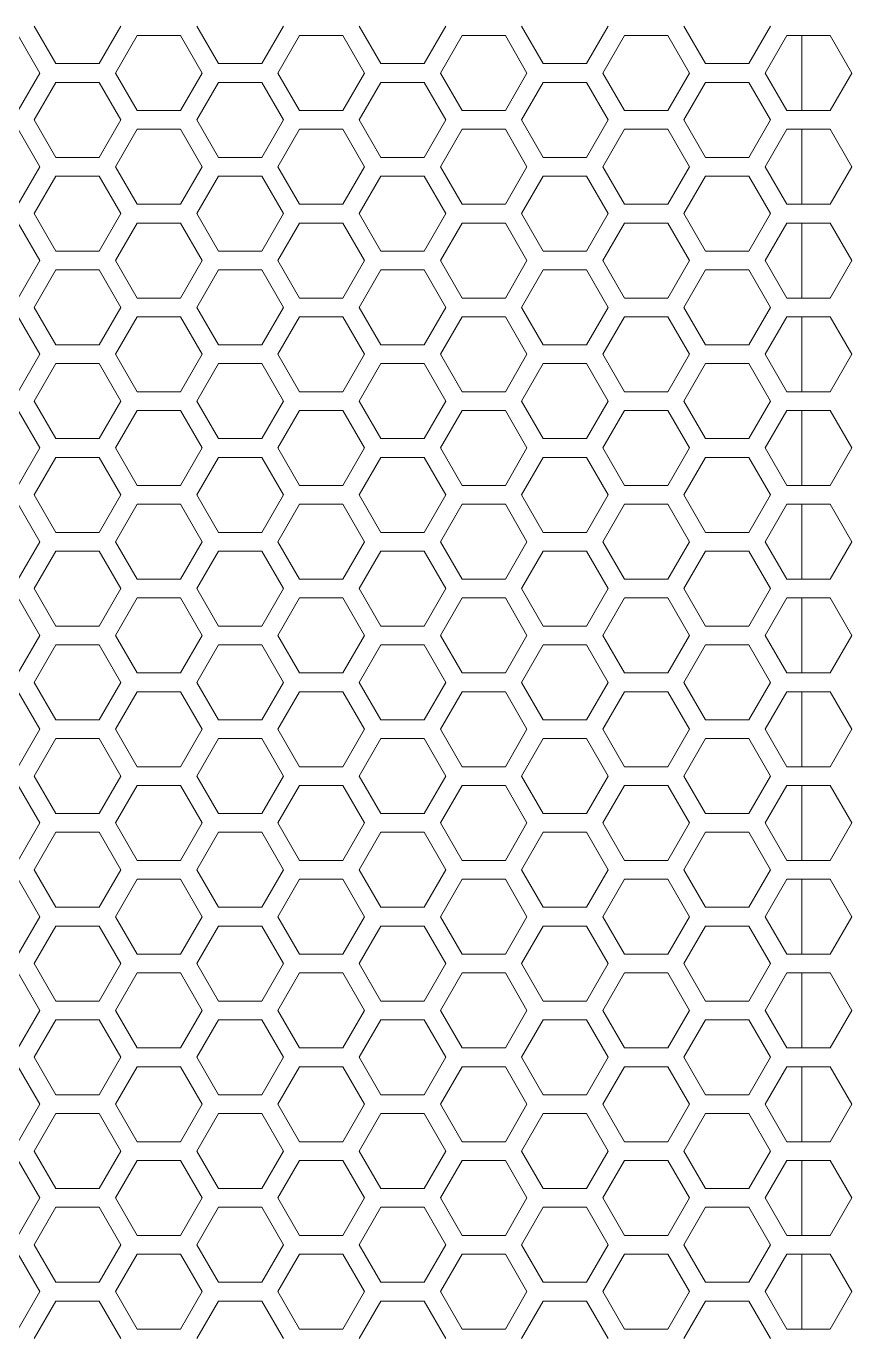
# Model space of a CAD drawing. Header units: millimetres. Extents: x 0 to 62, y -17 to 201.
# Drawn here: x 40.48 to 49.28, y 50.65 to 64.6 of the extents above; entities that cross this region are included whole.
import ezdxf

# ---------------------------------------------------------------- set-up
doc = ezdxf.new("R2010")
doc.units = ezdxf.units.MM

msp = doc.modelspace()

# ---------------------------------------------------------------- linework, layer by layer
at = {"color": 0, "lineweight": 18}
for p, q in [((40.564, 64.6), (40.795, 64.2)), ((41.257, 64.2), (41.488, 64.6)), ((42.296, 64.6), (42.527, 64.2)), ((42.989, 64.2), (43.22, 64.6)), ((44.028, 64.6), (44.259, 64.2)), ((44.721, 64.2), (44.952, 64.6)), ((45.76, 64.6), (45.991, 64.2)), ((46.453, 64.2), (46.684, 64.6)), ((47.492, 64.6), (47.723, 64.2)), ((48.185, 64.2), (48.416, 64.6)), ((40.622, 64.1), (40.391, 64.5)), ((41.661, 64.5), (41.43, 64.1)), ((42.123, 64.5), (41.661, 64.5)), ((42.354, 64.1), (42.123, 64.5)), ((43.393, 64.5), (43.162, 64.1)), ((43.855, 64.5), (43.393, 64.5)), ((44.086, 64.1), (43.855, 64.5)), ((45.125, 64.5), (44.894, 64.1)), ((45.587, 64.5), (45.125, 64.5)), ((45.818, 64.1), (45.587, 64.5)), ((46.857, 64.5), (46.626, 64.1)), ((47.319, 64.5), (46.857, 64.5)), ((47.55, 64.1), (47.319, 64.5)), ((48.589, 64.5), (48.358, 64.1)), ((49.051, 64.5), (48.589, 64.5)), ((48.75, 63.7), (48.75, 64.5)), ((49.282, 64.1), (49.051, 64.5)), ((40.795, 64.2), (41.257, 64.2)), ((42.527, 64.2), (42.989, 64.2)), ((44.259, 64.2), (44.721, 64.2)), ((45.991, 64.2), (46.453, 64.2)), ((47.723, 64.2), (48.185, 64.2)), ((40.391, 63.7), (40.622, 64.1)), ((41.43, 64.1), (41.661, 63.7)), ((42.123, 63.7), (42.354, 64.1)), ((43.162, 64.1), (43.393, 63.7)), ((43.855, 63.7), (44.086, 64.1)), ((44.894, 64.1), (45.125, 63.7)), ((45.587, 63.7), (45.818, 64.1)), ((46.626, 64.1), (46.857, 63.7)), ((47.319, 63.7), (47.55, 64.1)), ((48.358, 64.1), (48.589, 63.7)), ((49.051, 63.7), (49.282, 64.1)), ((40.795, 64), (40.564, 63.6)), ((41.257, 64), (40.795, 64)), ((41.488, 63.6), (41.257, 64)), ((42.527, 64), (42.296, 63.6)), ((42.989, 64), (42.527, 64)), ((43.22, 63.6), (42.989, 64)), ((44.259, 64), (44.028, 63.6)), ((44.721, 64), (44.259, 64)), ((44.952, 63.6), (44.721, 64)), ((45.991, 64), (45.76, 63.6)), ((46.453, 64), (45.991, 64)), ((46.684, 63.6), (46.453, 64)), ((47.723, 64), (47.492, 63.6)), ((48.185, 64), (47.723, 64)), ((48.416, 63.6), (48.185, 64)), ((41.661, 63.7), (42.123, 63.7)), ((43.393, 63.7), (43.855, 63.7)), ((45.125, 63.7), (45.587, 63.7)), ((46.857, 63.7), (47.319, 63.7)), ((48.589, 63.7), (49.051, 63.7)), ((40.622, 63.1), (40.391, 63.5)), ((40.564, 63.6), (40.795, 63.2)), ((41.257, 63.2), (41.488, 63.6)), ((41.661, 63.5), (41.43, 63.1)), ((42.123, 63.5), (41.661, 63.5)), ((42.354, 63.1), (42.123, 63.5)), ((42.296, 63.6), (42.527, 63.2)), ((42.989, 63.2), (43.22, 63.6)), ((43.393, 63.5), (43.162, 63.1)), ((43.855, 63.5), (43.393, 63.5)), ((44.086, 63.1), (43.855, 63.5)), ((44.028, 63.6), (44.259, 63.2)), ((44.721, 63.2), (44.952, 63.6)), ((45.125, 63.5), (44.894, 63.1)), ((45.587, 63.5), (45.125, 63.5)), ((45.818, 63.1), (45.587, 63.5)), ((45.76, 63.6), (45.991, 63.2)), ((46.453, 63.2), (46.684, 63.6)), ((46.857, 63.5), (46.626, 63.1)), ((47.319, 63.5), (46.857, 63.5)), ((47.55, 63.1), (47.319, 63.5)), ((47.492, 63.6), (47.723, 63.2)), ((48.185, 63.2), (48.416, 63.6)), ((48.589, 63.5), (48.358, 63.1)), ((49.051, 63.5), (48.589, 63.5)), ((48.75, 62.7), (48.75, 63.5)), ((49.282, 63.1), (49.051, 63.5)), ((40.795, 63.2), (41.257, 63.2)), ((42.527, 63.2), (42.989, 63.2)), ((44.259, 63.2), (44.721, 63.2)), ((45.991, 63.2), (46.453, 63.2)), ((47.723, 63.2), (48.185, 63.2)), ((40.391, 62.7), (40.622, 63.1)), ((41.43, 63.1), (41.661, 62.7)), ((42.123, 62.7), (42.354, 63.1)), ((43.162, 63.1), (43.393, 62.7)), ((43.855, 62.7), (44.086, 63.1)), ((44.894, 63.1), (45.125, 62.7)), ((45.587, 62.7), (45.818, 63.1)), ((46.626, 63.1), (46.857, 62.7)), ((47.319, 62.7), (47.55, 63.1)), ((48.358, 63.1), (48.589, 62.7)), ((49.051, 62.7), (49.282, 63.1)), ((40.795, 63), (40.564, 62.6)), ((41.257, 63), (40.795, 63)), ((41.488, 62.6), (41.257, 63)), ((42.527, 63), (42.296, 62.6)), ((42.989, 63), (42.527, 63)), ((43.22, 62.6), (42.989, 63)), ((44.259, 63), (44.028, 62.6)), ((44.721, 63), (44.259, 63)), ((44.952, 62.6), (44.721, 63)), ((45.991, 63), (45.76, 62.6)), ((46.453, 63), (45.991, 63)), ((46.684, 62.6), (46.453, 63)), ((47.723, 63), (47.492, 62.6)), ((48.185, 63), (47.723, 63)), ((48.416, 62.6), (48.185, 63)), ((41.661, 62.7), (42.123, 62.7)), ((43.393, 62.7), (43.855, 62.7)), ((45.125, 62.7), (45.587, 62.7)), ((46.857, 62.7), (47.319, 62.7)), ((48.589, 62.7), (49.051, 62.7)), ((40.622, 62.1), (40.391, 62.5)), ((40.564, 62.6), (40.795, 62.2)), ((41.257, 62.2), (41.488, 62.6)), ((41.661, 62.5), (41.43, 62.1)), ((42.123, 62.5), (41.661, 62.5)), ((42.354, 62.1), (42.123, 62.5)), ((42.296, 62.6), (42.527, 62.2)), ((42.989, 62.2), (43.22, 62.6)), ((43.393, 62.5), (43.162, 62.1)), ((43.855, 62.5), (43.393, 62.5)), ((44.086, 62.1), (43.855, 62.5)), ((44.028, 62.6), (44.259, 62.2)), ((44.721, 62.2), (44.952, 62.6)), ((45.125, 62.5), (44.894, 62.1)), ((45.587, 62.5), (45.125, 62.5)), ((45.818, 62.1), (45.587, 62.5)), ((45.76, 62.6), (45.991, 62.2)), ((46.453, 62.2), (46.684, 62.6)), ((46.857, 62.5), (46.626, 62.1)), ((47.319, 62.5), (46.857, 62.5)), ((47.55, 62.1), (47.319, 62.5)), ((47.492, 62.6), (47.723, 62.2)), ((48.185, 62.2), (48.416, 62.6)), ((48.589, 62.5), (48.358, 62.1)), ((49.051, 62.5), (48.589, 62.5)), ((48.75, 61.7), (48.75, 62.5)), ((49.282, 62.1), (49.051, 62.5)), ((40.391, 61.7), (40.622, 62.1)), ((40.795, 62.2), (41.257, 62.2)), ((41.43, 62.1), (41.661, 61.7)), ((42.123, 61.7), (42.354, 62.1)), ((42.527, 62.2), (42.989, 62.2)), ((43.162, 62.1), (43.393, 61.7)), ((43.855, 61.7), (44.086, 62.1)), ((44.259, 62.2), (44.721, 62.2)), ((44.894, 62.1), (45.125, 61.7)), ((45.587, 61.7), (45.818, 62.1)), ((45.991, 62.2), (46.453, 62.2)), ((46.626, 62.1), (46.857, 61.7)), ((47.319, 61.7), (47.55, 62.1)), ((47.723, 62.2), (48.185, 62.2)), ((48.358, 62.1), (48.589, 61.7)), ((49.051, 61.7), (49.282, 62.1)), ((40.795, 62), (40.564, 61.6)), ((41.257, 62), (40.795, 62)), ((41.488, 61.6), (41.257, 62)), ((42.527, 62), (42.296, 61.6)), ((42.989, 62), (42.527, 62)), ((43.22, 61.6), (42.989, 62)), ((44.259, 62), (44.028, 61.6)), ((44.721, 62), (44.259, 62)), ((44.952, 61.6), (44.721, 62)), ((45.991, 62), (45.76, 61.6)), ((46.453, 62), (45.991, 62)), ((46.684, 61.6), (46.453, 62)), ((47.723, 62), (47.492, 61.6)), ((48.185, 62), (47.723, 62)), ((48.416, 61.6), (48.185, 62)), ((41.661, 61.7), (42.123, 61.7)), ((43.393, 61.7), (43.855, 61.7)), ((45.125, 61.7), (45.587, 61.7)), ((46.857, 61.7), (47.319, 61.7)), ((48.589, 61.7), (49.051, 61.7)), ((40.564, 61.6), (40.795, 61.2)), ((41.257, 61.2), (41.488, 61.6)), ((42.296, 61.6), (42.527, 61.2)), ((42.989, 61.2), (43.22, 61.6)), ((44.028, 61.6), (44.259, 61.2)), ((44.721, 61.2), (44.952, 61.6)), ((45.76, 61.6), (45.991, 61.2)), ((46.453, 61.2), (46.684, 61.6)), ((47.492, 61.6), (47.723, 61.2)), ((48.185, 61.2), (48.416, 61.6)), ((40.622, 61.1), (40.391, 61.5)), ((41.661, 61.5), (41.43, 61.1)), ((42.123, 61.5), (41.661, 61.5)), ((42.354, 61.1), (42.123, 61.5)), ((43.393, 61.5), (43.162, 61.1)), ((43.855, 61.5), (43.393, 61.5)), ((44.086, 61.1), (43.855, 61.5)), ((45.125, 61.5), (44.894, 61.1)), ((45.587, 61.5), (45.125, 61.5)), ((45.818, 61.1), (45.587, 61.5)), ((46.857, 61.5), (46.626, 61.1)), ((47.319, 61.5), (46.857, 61.5)), ((47.55, 61.1), (47.319, 61.5)), ((48.589, 61.5), (48.358, 61.1)), ((49.051, 61.5), (48.589, 61.5)), ((48.75, 60.7), (48.75, 61.5)), ((49.282, 61.1), (49.051, 61.5)), ((40.795, 61.2), (41.257, 61.2)), ((42.527, 61.2), (42.989, 61.2)), ((44.259, 61.2), (44.721, 61.2)), ((45.991, 61.2), (46.453, 61.2)), ((47.723, 61.2), (48.185, 61.2)), ((40.391, 60.7), (40.622, 61.1)), ((40.795, 61), (40.564, 60.6)), ((41.257, 61), (40.795, 61)), ((41.488, 60.6), (41.257, 61)), ((41.43, 61.1), (41.661, 60.7)), ((42.123, 60.7), (42.354, 61.1)), ((42.527, 61), (42.296, 60.6)), ((42.989, 61), (42.527, 61)), ((43.22, 60.6), (42.989, 61)), ((43.162, 61.1), (43.393, 60.7)), ((43.855, 60.7), (44.086, 61.1)), ((44.259, 61), (44.028, 60.6)), ((44.721, 61), (44.259, 61)), ((44.952, 60.6), (44.721, 61)), ((44.894, 61.1), (45.125, 60.7)), ((45.587, 60.7), (45.818, 61.1)), ((45.991, 61), (45.76, 60.6)), ((46.453, 61), (45.991, 61)), ((46.684, 60.6), (46.453, 61)), ((46.626, 61.1), (46.857, 60.7)), ((47.319, 60.7), (47.55, 61.1)), ((47.723, 61), (47.492, 60.6)), ((48.185, 61), (47.723, 61)), ((48.416, 60.6), (48.185, 61)), ((48.358, 61.1), (48.589, 60.7)), ((49.051, 60.7), (49.282, 61.1)), ((41.661, 60.7), (42.123, 60.7)), ((43.393, 60.7), (43.855, 60.7)), ((45.125, 60.7), (45.587, 60.7)), ((46.857, 60.7), (47.319, 60.7)), ((48.589, 60.7), (49.051, 60.7)), ((40.564, 60.6), (40.795, 60.2)), ((41.257, 60.2), (41.488, 60.6)), ((42.296, 60.6), (42.527, 60.2)), ((42.989, 60.2), (43.22, 60.6)), ((44.028, 60.6), (44.259, 60.2)), ((44.721, 60.2), (44.952, 60.6)), ((45.76, 60.6), (45.991, 60.2)), ((46.453, 60.2), (46.684, 60.6)), ((47.492, 60.6), (47.723, 60.2)), ((48.185, 60.2), (48.416, 60.6)), ((40.622, 60.1), (40.391, 60.5)), ((41.661, 60.5), (41.43, 60.1)), ((42.123, 60.5), (41.661, 60.5)), ((42.354, 60.1), (42.123, 60.5)), ((43.393, 60.5), (43.162, 60.1)), ((43.855, 60.5), (43.393, 60.5)), ((44.086, 60.1), (43.855, 60.5)), ((45.125, 60.5), (44.894, 60.1)), ((45.587, 60.5), (45.125, 60.5)), ((45.818, 60.1), (45.587, 60.5)), ((46.857, 60.5), (46.626, 60.1)), ((47.319, 60.5), (46.857, 60.5)), ((47.55, 60.1), (47.319, 60.5)), ((48.589, 60.5), (48.358, 60.1)), ((49.051, 60.5), (48.589, 60.5)), ((48.75, 59.7), (48.75, 60.5)), ((49.282, 60.1), (49.051, 60.5)), ((40.795, 60.2), (41.257, 60.2)), ((42.527, 60.2), (42.989, 60.2)), ((44.259, 60.2), (44.721, 60.2)), ((45.991, 60.2), (46.453, 60.2)), ((47.723, 60.2), (48.185, 60.2)), ((40.391, 59.7), (40.622, 60.1)), ((40.795, 60), (40.564, 59.6)), ((41.257, 60), (40.795, 60)), ((41.488, 59.6), (41.257, 60)), ((41.43, 60.1), (41.661, 59.7)), ((42.123, 59.7), (42.354, 60.1)), ((42.527, 60), (42.296, 59.6)), ((42.989, 60), (42.527, 60)), ((43.22, 59.6), (42.989, 60)), ((43.162, 60.1), (43.393, 59.7)), ((43.855, 59.7), (44.086, 60.1)), ((44.259, 60), (44.028, 59.6)), ((44.721, 60), (44.259, 60)), ((44.952, 59.6), (44.721, 60)), ((44.894, 60.1), (45.125, 59.7)), ((45.587, 59.7), (45.818, 60.1)), ((45.991, 60), (45.76, 59.6)), ((46.453, 60), (45.991, 60)), ((46.684, 59.6), (46.453, 60)), ((46.626, 60.1), (46.857, 59.7)), ((47.319, 59.7), (47.55, 60.1)), ((47.723, 60), (47.492, 59.6)), ((48.185, 60), (47.723, 60)), ((48.416, 59.6), (48.185, 60)), ((48.358, 60.1), (48.589, 59.7)), ((49.051, 59.7), (49.282, 60.1)), ((40.564, 59.6), (40.795, 59.2)), ((41.257, 59.2), (41.488, 59.6)), ((41.661, 59.7), (42.123, 59.7)), ((42.296, 59.6), (42.527, 59.2)), ((42.989, 59.2), (43.22, 59.6)), ((43.393, 59.7), (43.855, 59.7)), ((44.028, 59.6), (44.259, 59.2)), ((44.721, 59.2), (44.952, 59.6)), ((45.125, 59.7), (45.587, 59.7)), ((45.76, 59.6), (45.991, 59.2)), ((46.453, 59.2), (46.684, 59.6)), ((46.857, 59.7), (47.319, 59.7)), ((47.492, 59.6), (47.723, 59.2)), ((48.185, 59.2), (48.416, 59.6)), ((48.589, 59.7), (49.051, 59.7)), ((40.622, 59.1), (40.391, 59.5)), ((41.661, 59.5), (41.43, 59.1)), ((42.123, 59.5), (41.661, 59.5)), ((42.354, 59.1), (42.123, 59.5)), ((43.393, 59.5), (43.162, 59.1)), ((43.855, 59.5), (43.393, 59.5)), ((44.086, 59.1), (43.855, 59.5)), ((45.125, 59.5), (44.894, 59.1)), ((45.587, 59.5), (45.125, 59.5)), ((45.818, 59.1), (45.587, 59.5)), ((46.857, 59.5), (46.626, 59.1)), ((47.319, 59.5), (46.857, 59.5)), ((47.55, 59.1), (47.319, 59.5)), ((48.589, 59.5), (48.358, 59.1)), ((49.051, 59.5), (48.589, 59.5)), ((48.75, 58.7), (48.75, 59.5)), ((49.282, 59.1), (49.051, 59.5)), ((40.795, 59.2), (41.257, 59.2)), ((42.527, 59.2), (42.989, 59.2)), ((44.259, 59.2), (44.721, 59.2)), ((45.991, 59.2), (46.453, 59.2)), ((47.723, 59.2), (48.185, 59.2)), ((40.391, 58.7), (40.622, 59.1)), ((41.43, 59.1), (41.661, 58.7)), ((42.123, 58.7), (42.354, 59.1)), ((43.162, 59.1), (43.393, 58.7)), ((43.855, 58.7), (44.086, 59.1)), ((44.894, 59.1), (45.125, 58.7)), ((45.587, 58.7), (45.818, 59.1)), ((46.626, 59.1), (46.857, 58.7)), ((47.319, 58.7), (47.55, 59.1)), ((48.358, 59.1), (48.589, 58.7)), ((49.051, 58.7), (49.282, 59.1)), ((40.795, 59), (40.564, 58.6)), ((41.257, 59), (40.795, 59)), ((41.488, 58.6), (41.257, 59)), ((42.527, 59), (42.296, 58.6)), ((42.989, 59), (42.527, 59)), ((43.22, 58.6), (42.989, 59)), ((44.259, 59), (44.028, 58.6)), ((44.721, 59), (44.259, 59)), ((44.952, 58.6), (44.721, 59)), ((45.991, 59), (45.76, 58.6)), ((46.453, 59), (45.991, 59)), ((46.684, 58.6), (46.453, 59)), ((47.723, 59), (47.492, 58.6)), ((48.185, 59), (47.723, 59)), ((48.416, 58.6), (48.185, 59)), ((40.564, 58.6), (40.795, 58.2)), ((41.257, 58.2), (41.488, 58.6)), ((41.661, 58.7), (42.123, 58.7)), ((42.296, 58.6), (42.527, 58.2)), ((42.989, 58.2), (43.22, 58.6)), ((43.393, 58.7), (43.855, 58.7)), ((44.028, 58.6), (44.259, 58.2)), ((44.721, 58.2), (44.952, 58.6)), ((45.125, 58.7), (45.587, 58.7)), ((45.76, 58.6), (45.991, 58.2)), ((46.453, 58.2), (46.684, 58.6)), ((46.857, 58.7), (47.319, 58.7)), ((47.492, 58.6), (47.723, 58.2)), ((48.185, 58.2), (48.416, 58.6)), ((48.589, 58.7), (49.051, 58.7)), ((40.622, 58.1), (40.391, 58.5)), ((41.661, 58.5), (41.43, 58.1)), ((42.123, 58.5), (41.661, 58.5)), ((42.354, 58.1), (42.123, 58.5)), ((43.393, 58.5), (43.162, 58.1)), ((43.855, 58.5), (43.393, 58.5)), ((44.086, 58.1), (43.855, 58.5)), ((45.125, 58.5), (44.894, 58.1)), ((45.587, 58.5), (45.125, 58.5)), ((45.818, 58.1), (45.587, 58.5)), ((46.857, 58.5), (46.626, 58.1)), ((47.319, 58.5), (46.857, 58.5)), ((47.55, 58.1), (47.319, 58.5)), ((48.589, 58.5), (48.358, 58.1)), ((49.051, 58.5), (48.589, 58.5)), ((48.75, 57.7), (48.75, 58.5)), ((49.282, 58.1), (49.051, 58.5)), ((40.795, 58.2), (41.257, 58.2)), ((42.527, 58.2), (42.989, 58.2)), ((44.259, 58.2), (44.721, 58.2)), ((45.991, 58.2), (46.453, 58.2)), ((47.723, 58.2), (48.185, 58.2)), ((40.391, 57.7), (40.622, 58.1)), ((41.43, 58.1), (41.661, 57.7)), ((42.123, 57.7), (42.354, 58.1)), ((43.162, 58.1), (43.393, 57.7)), ((43.855, 57.7), (44.086, 58.1)), ((44.894, 58.1), (45.125, 57.7)), ((45.587, 57.7), (45.818, 58.1)), ((46.626, 58.1), (46.857, 57.7)), ((47.319, 57.7), (47.55, 58.1)), ((48.358, 58.1), (48.589, 57.7)), ((49.051, 57.7), (49.282, 58.1)), ((40.795, 58), (40.564, 57.6)), ((41.257, 58), (40.795, 58)), ((41.488, 57.6), (41.257, 58)), ((42.527, 58), (42.296, 57.6)), ((42.989, 58), (42.527, 58)), ((43.22, 57.6), (42.989, 58)), ((44.259, 58), (44.028, 57.6)), ((44.721, 58), (44.259, 58)), ((44.952, 57.6), (44.721, 58)), ((45.991, 58), (45.76, 57.6)), ((46.453, 58), (45.991, 58)), ((46.684, 57.6), (46.453, 58)), ((47.723, 58), (47.492, 57.6)), ((48.185, 58), (47.723, 58)), ((48.416, 57.6), (48.185, 58)), ((41.661, 57.7), (42.123, 57.7)), ((43.393, 57.7), (43.855, 57.7)), ((45.125, 57.7), (45.587, 57.7)), ((46.857, 57.7), (47.319, 57.7)), ((48.589, 57.7), (49.051, 57.7)), ((40.622, 57.1), (40.391, 57.5)), ((40.564, 57.6), (40.795, 57.2)), ((41.257, 57.2), (41.488, 57.6)), ((41.661, 57.5), (41.43, 57.1)), ((42.123, 57.5), (41.661, 57.5)), ((42.354, 57.1), (42.123, 57.5)), ((42.296, 57.6), (42.527, 57.2)), ((42.989, 57.2), (43.22, 57.6)), ((43.393, 57.5), (43.162, 57.1)), ((43.855, 57.5), (43.393, 57.5)), ((44.086, 57.1), (43.855, 57.5)), ((44.028, 57.6), (44.259, 57.2)), ((44.721, 57.2), (44.952, 57.6)), ((45.125, 57.5), (44.894, 57.1)), ((45.587, 57.5), (45.125, 57.5)), ((45.818, 57.1), (45.587, 57.5)), ((45.76, 57.6), (45.991, 57.2)), ((46.453, 57.2), (46.684, 57.6)), ((46.857, 57.5), (46.626, 57.1)), ((47.319, 57.5), (46.857, 57.5)), ((47.55, 57.1), (47.319, 57.5)), ((47.492, 57.6), (47.723, 57.2)), ((48.185, 57.2), (48.416, 57.6)), ((48.589, 57.5), (48.358, 57.1)), ((49.051, 57.5), (48.589, 57.5)), ((48.75, 56.7), (48.75, 57.5)), ((49.282, 57.1), (49.051, 57.5)), ((40.795, 57.2), (41.257, 57.2)), ((42.527, 57.2), (42.989, 57.2)), ((44.259, 57.2), (44.721, 57.2)), ((45.991, 57.2), (46.453, 57.2)), ((47.723, 57.2), (48.185, 57.2)), ((40.391, 56.7), (40.622, 57.1)), ((41.43, 57.1), (41.661, 56.7)), ((42.123, 56.7), (42.354, 57.1)), ((43.162, 57.1), (43.393, 56.7)), ((43.855, 56.7), (44.086, 57.1)), ((44.894, 57.1), (45.125, 56.7)), ((45.587, 56.7), (45.818, 57.1)), ((46.626, 57.1), (46.857, 56.7)), ((47.319, 56.7), (47.55, 57.1)), ((48.358, 57.1), (48.589, 56.7)), ((49.051, 56.7), (49.282, 57.1)), ((40.795, 57), (40.564, 56.6)), ((41.257, 57), (40.795, 57)), ((41.488, 56.6), (41.257, 57)), ((42.527, 57), (42.296, 56.6)), ((42.989, 57), (42.527, 57)), ((43.22, 56.6), (42.989, 57)), ((44.259, 57), (44.028, 56.6)), ((44.721, 57), (44.259, 57)), ((44.952, 56.6), (44.721, 57)), ((45.991, 57), (45.76, 56.6)), ((46.453, 57), (45.991, 57)), ((46.684, 56.6), (46.453, 57)), ((47.723, 57), (47.492, 56.6)), ((48.185, 57), (47.723, 57)), ((48.416, 56.6), (48.185, 57)), ((41.661, 56.7), (42.123, 56.7)), ((43.393, 56.7), (43.855, 56.7)), ((45.125, 56.7), (45.587, 56.7)), ((46.857, 56.7), (47.319, 56.7)), ((48.589, 56.7), (49.051, 56.7)), ((40.622, 56.1), (40.391, 56.5)), ((40.564, 56.6), (40.795, 56.2)), ((41.257, 56.2), (41.488, 56.6)), ((41.661, 56.5), (41.43, 56.1)), ((42.123, 56.5), (41.661, 56.5)), ((42.354, 56.1), (42.123, 56.5)), ((42.296, 56.6), (42.527, 56.2)), ((42.989, 56.2), (43.22, 56.6)), ((43.393, 56.5), (43.162, 56.1)), ((43.855, 56.5), (43.393, 56.5)), ((44.086, 56.1), (43.855, 56.5)), ((44.028, 56.6), (44.259, 56.2)), ((44.721, 56.2), (44.952, 56.6)), ((45.125, 56.5), (44.894, 56.1)), ((45.587, 56.5), (45.125, 56.5)), ((45.818, 56.1), (45.587, 56.5)), ((45.76, 56.6), (45.991, 56.2)), ((46.453, 56.2), (46.684, 56.6)), ((46.857, 56.5), (46.626, 56.1)), ((47.319, 56.5), (46.857, 56.5)), ((47.55, 56.1), (47.319, 56.5)), ((47.492, 56.6), (47.723, 56.2)), ((48.185, 56.2), (48.416, 56.6)), ((48.589, 56.5), (48.358, 56.1)), ((49.051, 56.5), (48.589, 56.5)), ((48.75, 55.7), (48.75, 56.5)), ((49.282, 56.1), (49.051, 56.5)), ((40.391, 55.7), (40.622, 56.1)), ((40.795, 56.2), (41.257, 56.2)), ((41.43, 56.1), (41.661, 55.7)), ((42.123, 55.7), (42.354, 56.1)), ((42.527, 56.2), (42.989, 56.2)), ((43.162, 56.1), (43.393, 55.7)), ((43.855, 55.7), (44.086, 56.1)), ((44.259, 56.2), (44.721, 56.2)), ((44.894, 56.1), (45.125, 55.7)), ((45.587, 55.7), (45.818, 56.1)), ((45.991, 56.2), (46.453, 56.2)), ((46.626, 56.1), (46.857, 55.7)), ((47.319, 55.7), (47.55, 56.1)), ((47.723, 56.2), (48.185, 56.2)), ((48.358, 56.1), (48.589, 55.7)), ((49.051, 55.7), (49.282, 56.1)), ((40.795, 56), (40.564, 55.6)), ((41.257, 56), (40.795, 56)), ((41.488, 55.6), (41.257, 56)), ((42.527, 56), (42.296, 55.6)), ((42.989, 56), (42.527, 56)), ((43.22, 55.6), (42.989, 56)), ((44.259, 56), (44.028, 55.6)), ((44.721, 56), (44.259, 56)), ((44.952, 55.6), (44.721, 56)), ((45.991, 56), (45.76, 55.6)), ((46.453, 56), (45.991, 56)), ((46.684, 55.6), (46.453, 56)), ((47.723, 56), (47.492, 55.6)), ((48.185, 56), (47.723, 56)), ((48.416, 55.6), (48.185, 56)), ((41.661, 55.7), (42.123, 55.7)), ((43.393, 55.7), (43.855, 55.7)), ((45.125, 55.7), (45.587, 55.7)), ((46.857, 55.7), (47.319, 55.7)), ((48.589, 55.7), (49.051, 55.7)), ((40.564, 55.6), (40.795, 55.2)), ((41.257, 55.2), (41.488, 55.6)), ((42.296, 55.6), (42.527, 55.2)), ((42.989, 55.2), (43.22, 55.6)), ((44.028, 55.6), (44.259, 55.2)), ((44.721, 55.2), (44.952, 55.6)), ((45.76, 55.6), (45.991, 55.2)), ((46.453, 55.2), (46.684, 55.6)), ((47.492, 55.6), (47.723, 55.2)), ((48.185, 55.2), (48.416, 55.6)), ((40.622, 55.1), (40.391, 55.5)), ((41.661, 55.5), (41.43, 55.1)), ((42.123, 55.5), (41.661, 55.5)), ((42.354, 55.1), (42.123, 55.5)), ((43.393, 55.5), (43.162, 55.1)), ((43.855, 55.5), (43.393, 55.5)), ((44.086, 55.1), (43.855, 55.5)), ((45.125, 55.5), (44.894, 55.1)), ((45.587, 55.5), (45.125, 55.5)), ((45.818, 55.1), (45.587, 55.5)), ((46.857, 55.5), (46.626, 55.1)), ((47.319, 55.5), (46.857, 55.5)), ((47.55, 55.1), (47.319, 55.5)), ((48.589, 55.5), (48.358, 55.1)), ((49.051, 55.5), (48.589, 55.5)), ((48.75, 54.7), (48.75, 55.5)), ((49.282, 55.1), (49.051, 55.5)), ((40.795, 55.2), (41.257, 55.2)), ((42.527, 55.2), (42.989, 55.2)), ((44.259, 55.2), (44.721, 55.2)), ((45.991, 55.2), (46.453, 55.2)), ((47.723, 55.2), (48.185, 55.2)), ((40.391, 54.7), (40.622, 55.1)), ((40.795, 55), (40.564, 54.6)), ((41.257, 55), (40.795, 55)), ((41.488, 54.6), (41.257, 55)), ((41.43, 55.1), (41.661, 54.7)), ((42.123, 54.7), (42.354, 55.1)), ((42.527, 55), (42.296, 54.6)), ((42.989, 55), (42.527, 55)), ((43.22, 54.6), (42.989, 55)), ((43.162, 55.1), (43.393, 54.7)), ((43.855, 54.7), (44.086, 55.1)), ((44.259, 55), (44.028, 54.6)), ((44.721, 55), (44.259, 55)), ((44.952, 54.6), (44.721, 55)), ((44.894, 55.1), (45.125, 54.7)), ((45.587, 54.7), (45.818, 55.1)), ((45.991, 55), (45.76, 54.6)), ((46.453, 55), (45.991, 55)), ((46.684, 54.6), (46.453, 55)), ((46.626, 55.1), (46.857, 54.7)), ((47.319, 54.7), (47.55, 55.1)), ((47.723, 55), (47.492, 54.6)), ((48.185, 55), (47.723, 55)), ((48.416, 54.6), (48.185, 55)), ((48.358, 55.1), (48.589, 54.7)), ((49.051, 54.7), (49.282, 55.1)), ((41.661, 54.7), (42.123, 54.7)), ((43.393, 54.7), (43.855, 54.7)), ((45.125, 54.7), (45.587, 54.7)), ((46.857, 54.7), (47.319, 54.7)), ((48.589, 54.7), (49.051, 54.7)), ((40.564, 54.6), (40.795, 54.2)), ((41.257, 54.2), (41.488, 54.6)), ((42.296, 54.6), (42.527, 54.2)), ((42.989, 54.2), (43.22, 54.6)), ((44.028, 54.6), (44.259, 54.2)), ((44.721, 54.2), (44.952, 54.6)), ((45.76, 54.6), (45.991, 54.2)), ((46.453, 54.2), (46.684, 54.6)), ((47.492, 54.6), (47.723, 54.2)), ((48.185, 54.2), (48.416, 54.6)), ((40.622, 54.1), (40.391, 54.5)), ((41.661, 54.5), (41.43, 54.1)), ((42.123, 54.5), (41.661, 54.5)), ((42.354, 54.1), (42.123, 54.5)), ((43.393, 54.5), (43.162, 54.1)), ((43.855, 54.5), (43.393, 54.5)), ((44.086, 54.1), (43.855, 54.5)), ((45.125, 54.5), (44.894, 54.1)), ((45.587, 54.5), (45.125, 54.5)), ((45.818, 54.1), (45.587, 54.5)), ((46.857, 54.5), (46.626, 54.1)), ((47.319, 54.5), (46.857, 54.5)), ((47.55, 54.1), (47.319, 54.5)), ((48.589, 54.5), (48.358, 54.1)), ((49.051, 54.5), (48.589, 54.5)), ((48.75, 53.7), (48.75, 54.5)), ((49.282, 54.1), (49.051, 54.5)), ((40.795, 54.2), (41.257, 54.2)), ((42.527, 54.2), (42.989, 54.2)), ((44.259, 54.2), (44.721, 54.2)), ((45.991, 54.2), (46.453, 54.2)), ((47.723, 54.2), (48.185, 54.2)), ((40.391, 53.7), (40.622, 54.1)), ((40.795, 54), (40.564, 53.6)), ((41.257, 54), (40.795, 54)), ((41.488, 53.6), (41.257, 54)), ((41.43, 54.1), (41.661, 53.7)), ((42.123, 53.7), (42.354, 54.1)), ((42.527, 54), (42.296, 53.6)), ((42.989, 54), (42.527, 54)), ((43.22, 53.6), (42.989, 54)), ((43.162, 54.1), (43.393, 53.7)), ((43.855, 53.7), (44.086, 54.1)), ((44.259, 54), (44.028, 53.6)), ((44.721, 54), (44.259, 54)), ((44.952, 53.6), (44.721, 54)), ((44.894, 54.1), (45.125, 53.7)), ((45.587, 53.7), (45.818, 54.1)), ((45.991, 54), (45.76, 53.6)), ((46.453, 54), (45.991, 54)), ((46.684, 53.6), (46.453, 54)), ((46.626, 54.1), (46.857, 53.7)), ((47.319, 53.7), (47.55, 54.1)), ((47.723, 54), (47.492, 53.6)), ((48.185, 54), (47.723, 54)), ((48.416, 53.6), (48.185, 54)), ((48.358, 54.1), (48.589, 53.7)), ((49.051, 53.7), (49.282, 54.1)), ((40.564, 53.6), (40.795, 53.2)), ((41.257, 53.2), (41.488, 53.6)), ((41.661, 53.7), (42.123, 53.7)), ((42.296, 53.6), (42.527, 53.2)), ((42.989, 53.2), (43.22, 53.6)), ((43.393, 53.7), (43.855, 53.7)), ((44.028, 53.6), (44.259, 53.2)), ((44.721, 53.2), (44.952, 53.6)), ((45.125, 53.7), (45.587, 53.7)), ((45.76, 53.6), (45.991, 53.2)), ((46.453, 53.2), (46.684, 53.6)), ((46.857, 53.7), (47.319, 53.7)), ((47.492, 53.6), (47.723, 53.2)), ((48.185, 53.2), (48.416, 53.6)), ((48.589, 53.7), (49.051, 53.7)), ((40.622, 53.1), (40.391, 53.5)), ((41.661, 53.5), (41.43, 53.1)), ((42.123, 53.5), (41.661, 53.5)), ((42.354, 53.1), (42.123, 53.5)), ((43.393, 53.5), (43.162, 53.1)), ((43.855, 53.5), (43.393, 53.5)), ((44.086, 53.1), (43.855, 53.5)), ((45.125, 53.5), (44.894, 53.1)), ((45.587, 53.5), (45.125, 53.5)), ((45.818, 53.1), (45.587, 53.5)), ((46.857, 53.5), (46.626, 53.1)), ((47.319, 53.5), (46.857, 53.5)), ((47.55, 53.1), (47.319, 53.5)), ((48.589, 53.5), (48.358, 53.1)), ((49.051, 53.5), (48.589, 53.5)), ((48.75, 52.7), (48.75, 53.5)), ((49.282, 53.1), (49.051, 53.5)), ((40.795, 53.2), (41.257, 53.2)), ((42.527, 53.2), (42.989, 53.2)), ((44.259, 53.2), (44.721, 53.2)), ((45.991, 53.2), (46.453, 53.2)), ((47.723, 53.2), (48.185, 53.2)), ((40.391, 52.7), (40.622, 53.1)), ((41.43, 53.1), (41.661, 52.7)), ((42.123, 52.7), (42.354, 53.1)), ((43.162, 53.1), (43.393, 52.7)), ((43.855, 52.7), (44.086, 53.1)), ((44.894, 53.1), (45.125, 52.7)), ((45.587, 52.7), (45.818, 53.1)), ((46.626, 53.1), (46.857, 52.7)), ((47.319, 52.7), (47.55, 53.1)), ((48.358, 53.1), (48.589, 52.7)), ((49.051, 52.7), (49.282, 53.1)), ((40.795, 53), (40.564, 52.6)), ((41.257, 53), (40.795, 53)), ((41.488, 52.6), (41.257, 53)), ((42.527, 53), (42.296, 52.6)), ((42.989, 53), (42.527, 53)), ((43.22, 52.6), (42.989, 53)), ((44.259, 53), (44.028, 52.6)), ((44.721, 53), (44.259, 53)), ((44.952, 52.6), (44.721, 53)), ((45.991, 53), (45.76, 52.6)), ((46.453, 53), (45.991, 53)), ((46.684, 52.6), (46.453, 53)), ((47.723, 53), (47.492, 52.6)), ((48.185, 53), (47.723, 53)), ((48.416, 52.6), (48.185, 53)), ((40.564, 52.6), (40.795, 52.2)), ((41.257, 52.2), (41.488, 52.6)), ((41.661, 52.7), (42.123, 52.7)), ((42.296, 52.6), (42.527, 52.2)), ((42.989, 52.2), (43.22, 52.6)), ((43.393, 52.7), (43.855, 52.7)), ((44.028, 52.6), (44.259, 52.2)), ((44.721, 52.2), (44.952, 52.6)), ((45.125, 52.7), (45.587, 52.7)), ((45.76, 52.6), (45.991, 52.2)), ((46.453, 52.2), (46.684, 52.6)), ((46.857, 52.7), (47.319, 52.7)), ((47.492, 52.6), (47.723, 52.2)), ((48.185, 52.2), (48.416, 52.6)), ((48.589, 52.7), (49.051, 52.7)), ((40.622, 52.1), (40.391, 52.5)), ((41.661, 52.5), (41.43, 52.1)), ((42.123, 52.5), (41.661, 52.5)), ((42.354, 52.1), (42.123, 52.5)), ((43.393, 52.5), (43.162, 52.1)), ((43.855, 52.5), (43.393, 52.5)), ((44.086, 52.1), (43.855, 52.5)), ((45.125, 52.5), (44.894, 52.1)), ((45.587, 52.5), (45.125, 52.5)), ((45.818, 52.1), (45.587, 52.5)), ((46.857, 52.5), (46.626, 52.1)), ((47.319, 52.5), (46.857, 52.5)), ((47.55, 52.1), (47.319, 52.5)), ((48.589, 52.5), (48.358, 52.1)), ((49.051, 52.5), (48.589, 52.5)), ((48.75, 51.7), (48.75, 52.5)), ((49.282, 52.1), (49.051, 52.5)), ((40.795, 52.2), (41.257, 52.2)), ((42.527, 52.2), (42.989, 52.2)), ((44.259, 52.2), (44.721, 52.2)), ((45.991, 52.2), (46.453, 52.2)), ((47.723, 52.2), (48.185, 52.2)), ((40.391, 51.7), (40.622, 52.1)), ((41.43, 52.1), (41.661, 51.7)), ((42.123, 51.7), (42.354, 52.1)), ((43.162, 52.1), (43.393, 51.7)), ((43.855, 51.7), (44.086, 52.1)), ((44.894, 52.1), (45.125, 51.7)), ((45.587, 51.7), (45.818, 52.1)), ((46.626, 52.1), (46.857, 51.7)), ((47.319, 51.7), (47.55, 52.1)), ((48.358, 52.1), (48.589, 51.7)), ((49.051, 51.7), (49.282, 52.1)), ((40.795, 52), (40.564, 51.6)), ((41.257, 52), (40.795, 52)), ((41.488, 51.6), (41.257, 52)), ((42.527, 52), (42.296, 51.6)), ((42.989, 52), (42.527, 52)), ((43.22, 51.6), (42.989, 52)), ((44.259, 52), (44.028, 51.6)), ((44.721, 52), (44.259, 52)), ((44.952, 51.6), (44.721, 52)), ((45.991, 52), (45.76, 51.6)), ((46.453, 52), (45.991, 52)), ((46.684, 51.6), (46.453, 52)), ((47.723, 52), (47.492, 51.6)), ((48.185, 52), (47.723, 52)), ((48.416, 51.6), (48.185, 52)), ((41.661, 51.7), (42.123, 51.7)), ((43.393, 51.7), (43.855, 51.7)), ((45.125, 51.7), (45.587, 51.7)), ((46.857, 51.7), (47.319, 51.7)), ((48.589, 51.7), (49.051, 51.7)), ((40.622, 51.1), (40.391, 51.5)), ((40.564, 51.6), (40.795, 51.2)), ((41.257, 51.2), (41.488, 51.6)), ((41.661, 51.5), (41.43, 51.1)), ((42.123, 51.5), (41.661, 51.5)), ((42.354, 51.1), (42.123, 51.5)), ((42.296, 51.6), (42.527, 51.2)), ((42.989, 51.2), (43.22, 51.6)), ((43.393, 51.5), (43.162, 51.1)), ((43.855, 51.5), (43.393, 51.5)), ((44.086, 51.1), (43.855, 51.5)), ((44.028, 51.6), (44.259, 51.2)), ((44.721, 51.2), (44.952, 51.6)), ((45.125, 51.5), (44.894, 51.1)), ((45.587, 51.5), (45.125, 51.5)), ((45.818, 51.1), (45.587, 51.5)), ((45.76, 51.6), (45.991, 51.2)), ((46.453, 51.2), (46.684, 51.6)), ((46.857, 51.5), (46.626, 51.1)), ((47.319, 51.5), (46.857, 51.5)), ((47.55, 51.1), (47.319, 51.5)), ((47.492, 51.6), (47.723, 51.2)), ((48.185, 51.2), (48.416, 51.6)), ((48.589, 51.5), (48.358, 51.1)), ((49.051, 51.5), (48.589, 51.5)), ((48.75, 50.7), (48.75, 51.5)), ((49.282, 51.1), (49.051, 51.5)), ((40.795, 51.2), (41.257, 51.2)), ((42.527, 51.2), (42.989, 51.2)), ((44.259, 51.2), (44.721, 51.2)), ((45.991, 51.2), (46.453, 51.2)), ((47.723, 51.2), (48.185, 51.2)), ((40.391, 50.7), (40.622, 51.1)), ((41.43, 51.1), (41.661, 50.7)), ((42.123, 50.7), (42.354, 51.1)), ((43.162, 51.1), (43.393, 50.7)), ((43.855, 50.7), (44.086, 51.1)), ((44.894, 51.1), (45.125, 50.7)), ((45.587, 50.7), (45.818, 51.1)), ((46.626, 51.1), (46.857, 50.7)), ((47.319, 50.7), (47.55, 51.1)), ((48.358, 51.1), (48.589, 50.7)), ((49.051, 50.7), (49.282, 51.1)), ((40.795, 51), (40.564, 50.6)), ((41.257, 51), (40.795, 51)), ((41.488, 50.6), (41.257, 51)), ((42.527, 51), (42.296, 50.6)), ((42.989, 51), (42.527, 51)), ((43.22, 50.6), (42.989, 51)), ((44.259, 51), (44.028, 50.6)), ((44.721, 51), (44.259, 51)), ((44.952, 50.6), (44.721, 51)), ((45.991, 51), (45.76, 50.6)), ((46.453, 51), (45.991, 51)), ((46.684, 50.6), (46.453, 51)), ((47.723, 51), (47.492, 50.6)), ((48.185, 51), (47.723, 51)), ((48.416, 50.6), (48.185, 51)), ((41.661, 50.7), (42.123, 50.7)), ((43.393, 50.7), (43.855, 50.7)), ((45.125, 50.7), (45.587, 50.7)), ((46.857, 50.7), (47.319, 50.7)), ((48.589, 50.7), (49.051, 50.7))]:
    msp.add_line(p, q, dxfattribs=at)

doc.saveas('drawing.dxf')
